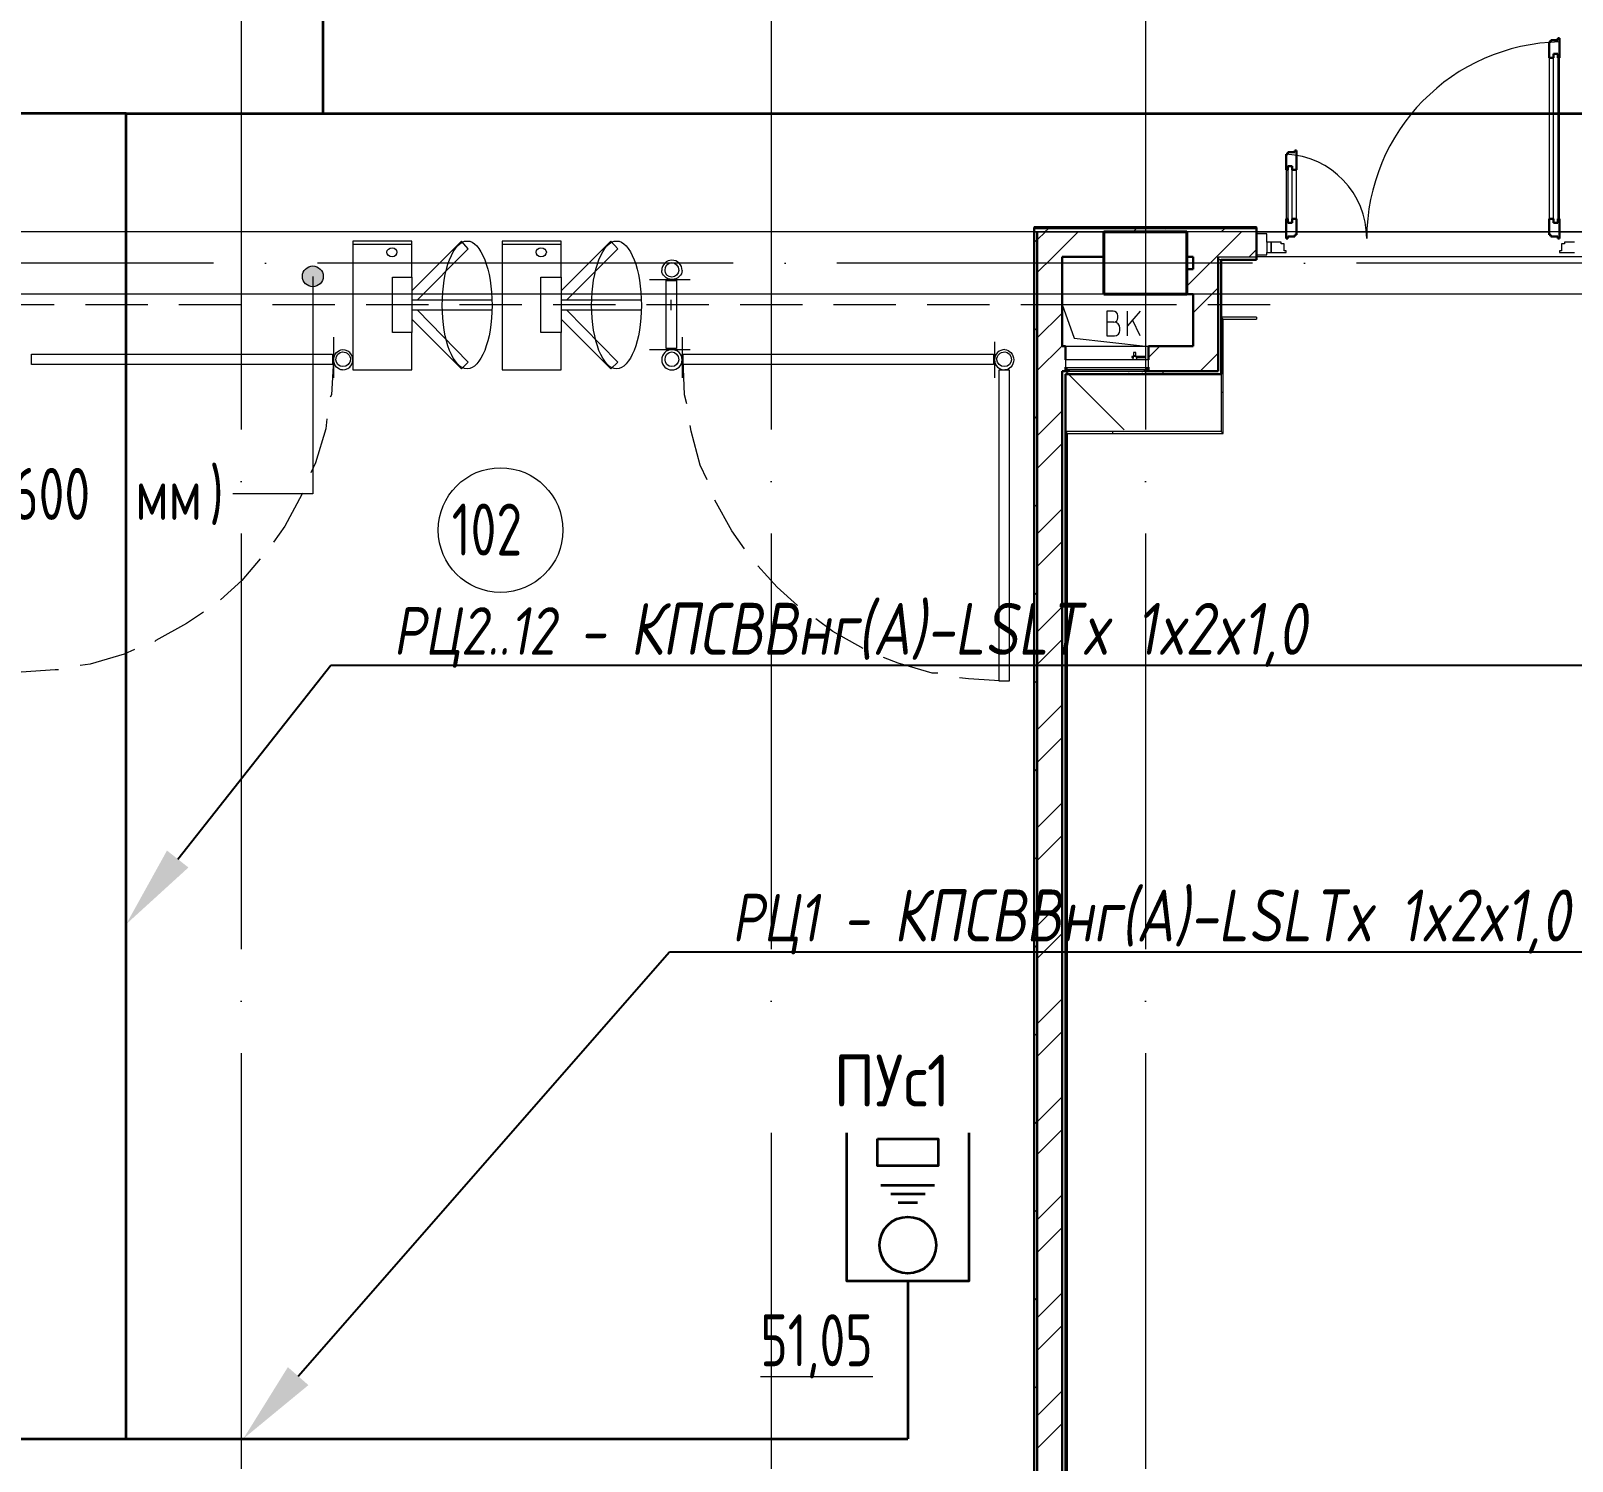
# Model space of a CAD drawing. Header units: millimetres. Extents: x -586848 to 520591, y -385801 to 675781.
# Drawn here: x -20525 to -13109, y -151448 to -144565 of the extents above; entities that cross this region are included whole.
import ezdxf
from ezdxf import colors
from ezdxf.entities.mleader import LeaderData, LeaderLine
from ezdxf.math import Vec2, Vec3

# ---------------------------------------------------------------- set-up
doc = ezdxf.new("R2010")
doc.units = ezdxf.units.MM
doc.set_wipeout_variables(frame=1)
for name, pattern in [('ADSK_Линия сетки', [25, 20, -2.5, 0, -2.5]), ('ADSK_Сверху', [450, 300, -150]), ('ADSK_Штриховая_ш3 п1_5', [4.5, 3, -1.5])]:
    doc.linetypes.add(name, pattern=pattern)
for name, color, linetype, lineweight in [('E-Безопасность-G', 153, 'Continuous', 35), ('PDF _Геометрия', 252, 'Continuous', 9), ('RC-Выноски', 7, 'Continuous', 0), ('Аннотация', 7, 'Continuous', 18), ('Витраж', 7, 'Continuous', 9), ('Двери', 252, 'Continuous', 9), ('Линии', 7, 'Continuous', 9), ('Марки помещений', 252, 'Continuous', 20), ('Маркировка Не АУ', 7, 'Continuous', 25), ('Несущие колонны', 252, 'Continuous', 18), ('Оборудование', 8, 'Continuous', 18), ('Ограждение', 252, 'Continuous', 9), ('Оси', 252, 'Continuous', 9), ('Перекрытие', 252, 'Continuous', 18), ('Стены наружные', 7, 'Continuous', 18), ('Стены штриховка', 7, 'Continuous', 9)]:
    doc.layers.add(name, color=color, linetype=linetype, lineweight=lineweight)
doc.layers.add('Двери открывание', color=7, linetype='Continuous', lineweight=9, true_color=0xc0c0c0)
doc.styles.add('GOST Common_3', font='', dxfattribs={"height": 3.5})
doc.styles.add('ISOCPEUR', font='isocpeur.ttf', dxfattribs={"width": 0.9, "height": 350})
doc.styles.add('RubezhCAD', font='', dxfattribs={"oblique": 10})
doc.styles.get('GOST Common_3').set_extended_font_data('GOST 2.304 type A')
doc.styles.get('RubezhCAD').set_extended_font_data('GOST type A')
pattern_1 = [(0, (-32119.8, 96), (0, 600), []), (90, (-32119.8, 96), (-600, 4e-14), [])]

# ---------------------------------------------------------------- blocks, each defined once
blk = doc.blocks.new('СЭС Панель')
at = {"color": 1}
blk.add_wipeout([(-588, 756), (0, 756), (0, 0), (-588, 0)], dxfattribs=at)
at = {"layer": 'E-Безопасность-G', "color": 1}
for p, q in [((-423.7, 462.4), (-165.7, 462.4)), ((-376.5, 420.4), (-210.7, 420.4)), ((-340.5, 378.4), (-247.5, 378.4))]:
    blk.add_line(p, q, dxfattribs=at)
for points in [[(-588, 756), (0, 756), (0, 0), (-588, 0)], [(-440.6, 685.4), (-147.4, 685.4), (-147.4, 555.6), (-440.6, 555.6)]]:
    blk.add_lwpolyline(points, close=True, dxfattribs=at)
blk.add_circle((-294, 173.3), 136.6, dxfattribs=at)
blk = doc.blocks.new('1 этаж')
at = {"layer": 'Аннотация', "lineweight": 9, "true_color": 0x636466}
h = blk.add_hatch(color=251, dxfattribs=at)
edge = h.paths.add_edge_path()
edge.add_arc((-32611.8, -14057.8), 50, 0, 360)
at = {"layer": 'Ограждение', "true_color": 0x636466}
h = blk.add_hatch(dxfattribs=at)
h.set_pattern_fill('FP_26', color=251, style=0, pattern_type=2)
h.set_pattern_definition(pattern_1)
h.paths.add_polyline_path([(-29140.8, -13823.7), (-28070.8, -13823.7), (-28070.8, -13818.7), (-29140.8, -13818.7)])
h = blk.add_hatch(dxfattribs=at)
h.set_pattern_fill('FP_25', color=251, style=0, pattern_type=2)
h.set_pattern_definition(pattern_1)
h.paths.add_polyline_path([(-28230.8, -14813.7), (-28230.8, -14263.7), (-28240.8, -14253.7), (-28240.8, -14803.7)])
h = blk.add_hatch(dxfattribs=at)
h.set_pattern_fill('FP_25', color=251, style=0, pattern_type=2)
h.set_pattern_definition(pattern_1)
h.paths.add_polyline_path([(-28980.8, -14813.7), (-28230.8, -14813.7), (-28240.8, -14803.7), (-28990.8, -14803.7)])
h = blk.add_hatch(dxfattribs=at)
h.set_pattern_fill('FP_25', color=251, style=0, pattern_type=2)
h.set_pattern_definition(pattern_1)
h.paths.add_polyline_path([(-28990.8, -20143.7), (-28980.8, -20143.7), (-28980.8, -20043.7), (-28990.8, -20043.7)])
h.paths.add_polyline_path([(-28990.8, -19963.7), (-28980.8, -19963.7), (-28980.8, -14813.7), (-28990.8, -14803.7), (-28990.8, -19852.1)])
at = {"color": 251, "lineweight": 18, "true_color": 0x636466}
for p, q in [((-29005.8, -14193.7), (-28948.3, -14354.9)), ((-29005.8, -14193.7), (-28605.8, -14193.7)), ((-28761.4, -14224.5), (-28791.4, -14224.5)), ((-28791.4, -14224.5), (-28791.4, -14344.5)), ((-28631.4, -14224.5), (-28691.4, -14296)), ((-28691.4, -14344.5), (-28691.4, -14224.5)), ((-28605.8, -14193.7), (-28605.8, -14393.7)), ((-28758, -14277.8), (-28791.4, -14277.8)), ((-28738, -14257.8), (-28738, -14247.8)), ((-28728, -14317.8), (-28728, -14307.8)), ((-28631.4, -14344.5), (-28667.3, -14267.3)), ((-28948.3, -14354.9), (-28605.8, -14393.7)), ((-28791.4, -14344.5), (-28754.7, -14344.5))]:
    blk.add_line(p, q, dxfattribs=at)
for centre, radius, start, end in [((-28761.4, -14247.8), 23.3, 0, 90), ((-28758, -14257.8), 20, 270, 0), ((-28758, -14307.8), 30, 0, 90), ((-28754.7, -14317.8), 26.7, 270, 0)]:
    blk.add_arc(centre, radius, start, end, dxfattribs=at)
at = {"layer": 'PDF _Геометрия', "color": 251, "true_color": 0x636466}
for p, q in [((-32136.1, -13903.9), (-32419.2, -13903.9)), ((-31417.3, -13903.9), (-31700.4, -13903.9)), ((-30992.6, -14072.7), (-30796.5, -14072.7)), ((-32136.1, -14170.7), (-31749.4, -14170.7)), ((-31749.4, -14219.7), (-32136.1, -14219.7)), ((-31417.3, -14170.7), (-31030.7, -14170.7)), ((-31030.7, -14219.7), (-31417.3, -14219.7)), ((-30889.1, -14170.7), (-30889.1, -14219.7)), ((-32511.8, -14350.4), (-32511.8, -14546.4)), ((-30834.6, -14350.4), (-30834.6, -14546.4)), ((-29331.8, -14372.2), (-29331.8, -14546.4)), ((-30992.6, -14410.3), (-30796.5, -14410.3))]:
    blk.add_line(p, q, dxfattribs=at)
at = {"layer": 'PDF _Геометрия', "color": 251, "true_color": 0x636466, "flags": 128}
for points in [[(-32136.1, -14061.8), (-32136.1, -13887.6), (-32419.2, -13887.6), (-32419.2, -14508.3), (-32136.1, -14508.3), (-32136.1, -14328.6), (-32228.6, -14328.6), (-32228.6, -14061.8), (-32136.1, -14061.8), (-32136.1, -14328.6)], [(-32108.8, -14170.7), (-31863.8, -13925.7), (-31896.5, -13887.6), (-32136.1, -14127.2)], [(-31417.3, -14061.8), (-31417.3, -13887.6), (-31700.4, -13887.6), (-31700.4, -14508.3), (-31417.3, -14508.3), (-31417.3, -14328.6), (-31515.3, -14328.6), (-31515.3, -14061.8), (-31417.3, -14061.8), (-31417.3, -14328.6)], [(-31390.1, -14170.7), (-31145, -13925.7), (-31177.7, -13887.6), (-31417.3, -14127.2)], [(-30861.9, -14404.9), (-30910.9, -14404.9), (-30910.9, -14078.2), (-30861.9, -14078.2), (-30861.9, -14404.9)], [(-32108.8, -14219.7), (-31863.8, -14470.2), (-31896.5, -14502.9), (-32136.1, -14263.3)], [(-31390.1, -14219.7), (-31145, -14470.2), (-31177.7, -14502.9), (-31417.3, -14263.3)], [(-33965.6, -14481.1), (-33965.6, -14432.1), (-32517.2, -14432.1), (-32517.2, -14481.1), (-33965.6, -14481.1)], [(-32511.8, -14459.3), (-32522.7, -14628.1), (-32528.1, -14639)], [(-30829.2, -14432.1), (-29337.2, -14432.1), (-29337.2, -14481.1), (-30829.2, -14481.1), (-30829.2, -14432.1)], [(-30812.9, -14671.7), (-30823.8, -14628.1), (-30829.2, -14459.3)], [(-29261, -14508.3), (-29261, -16005.8), (-29310, -16005.8), (-29310, -14508.3), (-29261, -14508.3)], [(-32544.4, -14742.5), (-32549.9, -14791.5), (-32598.9, -14954.8), (-32620.7, -15003.8)], [(-30714.9, -15036.5), (-30747.5, -14965.7), (-30791.1, -14802.4), (-30796.5, -14775.1)], [(-32658.8, -15101.9), (-32664.2, -15107.3), (-32745.9, -15259.8), (-32800.4, -15336)], [(-30535.2, -15368.7), (-30595.1, -15281.5), (-30676.7, -15134.5)], [(-32865.7, -15417.7), (-32952.8, -15521.1), (-33056.3, -15613.7)], [(-30279.2, -15640.9), (-30377.2, -15553.8), (-30469.8, -15450.3)], [(-33138, -15673.6), (-33219.6, -15728.1), (-33366.7, -15809.7), (-33372.1, -15815.2)], [(-29963.4, -15847.8), (-30110.4, -15766.2), (-30192.1, -15706.3)], [(-33470.1, -15853.3), (-33519.1, -15875.1), (-33682.5, -15924.1), (-33731.5, -15929.5)], [(-29604, -15967.6), (-29631.3, -15967.6), (-29794.6, -15918.6), (-29865.4, -15891.4)], [(-33835, -15951.3), (-33851.3, -15951.3), (-34014.6, -15962.2)], [(-29282.8, -16005.8), (-29457, -15994.9), (-29500.6, -15989.4)]]:
    blk.add_lwpolyline(points, dxfattribs=at)
at = {"layer": 'PDF _Геометрия', "color": 251, "true_color": 0x636466}
for centre, start, end in [((-30883.9, -14028.9), 89.76027, 180.23973), ((-30883.9, -14028.9), 89.76027, 180.23973), ((-30883.4, -14028.9), 359.76027, 90.23973), ((-30883.4, -14028.9), 359.76027, 90.23973), ((-32468, -14459.5), 269.76027, 90.23973), ((-32468, -14459.5), 269.76027, 90.23973), ((-30883.9, -14459.1), 89.76027, 180.23973), ((-30883.9, -14459.1), 89.76027, 180.23973), ((-30883.9, -14459.5), 179.76027, 270.23973), ((-30883.9, -14459.5), 179.76027, 270.23973), ((-30883.4, -14459.1), 359.76027, 90.23973), ((-30883.4, -14459.1), 359.76027, 90.23973), ((-30883.4, -14459.5), 269.76027, 0.23973), ((-30883.4, -14459.5), 269.76027, 0.23973), ((-29283, -14459.1), 89.76027, 180.23973), ((-29283, -14459.5), 179.76027, 270.23973)]:
    blk.add_arc(centre, 48.8, start, end, dxfattribs=at)
for points in [[(-32255.8, -13942), (-32255.8, -13931.1), (-32245, -13920.2), (-32228.6, -13920.2)], [(-32228.6, -13963.8), (-32245, -13963.8), (-32255.8, -13952.9), (-32255.8, -13942)], [(-32228.6, -13920.2), (-32217.7, -13920.2), (-32206.8, -13931.1), (-32206.8, -13942)], [(-32206.8, -13942), (-32206.8, -13952.9), (-32217.7, -13963.8), (-32228.6, -13963.8)], [(-31989, -14197.9), (-31989, -14023.7), (-31934.6, -13887.6), (-31869.2, -13887.6)], [(-31869.2, -13887.6), (-31803.9, -13887.6), (-31749.4, -14023.7), (-31749.4, -14197.9)], [(-31537.1, -13942), (-31537.1, -13931.1), (-31526.2, -13920.2), (-31515.3, -13920.2)], [(-31515.3, -13963.8), (-31526.2, -13963.8), (-31537.1, -13952.9), (-31537.1, -13942)], [(-31515.3, -13920.2), (-31499, -13920.2), (-31488.1, -13931.1), (-31488.1, -13942)], [(-31488.1, -13942), (-31488.1, -13952.9), (-31499, -13963.8), (-31515.3, -13963.8)], [(-31270.3, -14197.9), (-31270.3, -14023.7), (-31215.8, -13887.6), (-31150.5, -13887.6)], [(-31150.5, -13887.6), (-31085.1, -13887.6), (-31030.7, -14023.7), (-31030.7, -14197.9)], [(-30916.3, -14029.1), (-30916.3, -14007.4), (-30905.4, -13991), (-30883.7, -13991)], [(-30916.3, -14029.1), (-30916.3, -14007.4), (-30905.4, -13991), (-30883.7, -13991)], [(-30883.7, -13991), (-30867.3, -13991), (-30851, -14007.4), (-30851, -14029.1)], [(-30883.7, -13991), (-30867.3, -13991), (-30851, -14007.4), (-30851, -14029.1)], [(-30883.7, -14072.7), (-30910.9, -14072.7), (-30932.7, -14050.9), (-30932.7, -14029.1)], [(-30883.7, -14072.7), (-30910.9, -14072.7), (-30932.7, -14050.9), (-30932.7, -14029.1)], [(-30883.7, -14061.8), (-30905.4, -14061.8), (-30916.3, -14045.5), (-30916.3, -14029.1)], [(-30883.7, -14061.8), (-30905.4, -14061.8), (-30916.3, -14045.5), (-30916.3, -14029.1)], [(-30834.6, -14029.1), (-30834.6, -14050.9), (-30856.4, -14072.7), (-30883.7, -14072.7)], [(-30851, -14029.1), (-30851, -14045.5), (-30867.3, -14061.8), (-30883.7, -14061.8)], [(-30834.6, -14029.1), (-30834.6, -14050.9), (-30856.4, -14072.7), (-30883.7, -14072.7)], [(-30851, -14029.1), (-30851, -14045.5), (-30867.3, -14061.8), (-30883.7, -14061.8)], [(-31869.2, -14502.9), (-31934.6, -14502.9), (-31989, -14366.8), (-31989, -14197.9)], [(-31749.4, -14197.9), (-31749.4, -14366.8), (-31803.9, -14502.9), (-31869.2, -14502.9)], [(-31150.5, -14502.9), (-31215.8, -14502.9), (-31270.3, -14366.8), (-31270.3, -14197.9)], [(-31030.7, -14197.9), (-31030.7, -14366.8), (-31085.1, -14502.9), (-31150.5, -14502.9)], [(-32511.8, -14459.3), (-32511.8, -14432.1), (-32490, -14410.3), (-32468.2, -14410.3)], [(-32511.8, -14459.3), (-32511.8, -14432.1), (-32490, -14410.3), (-32468.2, -14410.3)], [(-32468.2, -14508.3), (-32490, -14508.3), (-32511.8, -14486.5), (-32511.8, -14459.3)], [(-32468.2, -14508.3), (-32490, -14508.3), (-32511.8, -14486.5), (-32511.8, -14459.3)], [(-32500.9, -14459.3), (-32500.9, -14437.5), (-32484.5, -14421.2), (-32468.2, -14421.2)], [(-32468.2, -14492), (-32484.5, -14492), (-32500.9, -14475.7), (-32500.9, -14459.3)], [(-32468.2, -14421.2), (-32446.4, -14421.2), (-32430.1, -14437.5), (-32430.1, -14459.3)], [(-32430.1, -14459.3), (-32430.1, -14475.7), (-32446.4, -14492), (-32468.2, -14492)], [(-30916.3, -14459.3), (-30916.3, -14437.5), (-30905.4, -14421.2), (-30883.7, -14421.2)], [(-30916.3, -14459.3), (-30916.3, -14437.5), (-30905.4, -14421.2), (-30883.7, -14421.2)], [(-30883.7, -14492), (-30905.4, -14492), (-30916.3, -14475.7), (-30916.3, -14459.3)], [(-30883.7, -14492), (-30905.4, -14492), (-30916.3, -14475.7), (-30916.3, -14459.3)], [(-30883.7, -14421.2), (-30867.3, -14421.2), (-30851, -14437.5), (-30851, -14459.3)], [(-30883.7, -14421.2), (-30867.3, -14421.2), (-30851, -14437.5), (-30851, -14459.3)], [(-30851, -14459.3), (-30851, -14475.7), (-30867.3, -14492), (-30883.7, -14492)], [(-30851, -14459.3), (-30851, -14475.7), (-30867.3, -14492), (-30883.7, -14492)], [(-29320.9, -14459.3), (-29320.9, -14437.5), (-29304.5, -14421.2), (-29282.8, -14421.2)], [(-29282.8, -14492), (-29304.5, -14492), (-29320.9, -14475.7), (-29320.9, -14459.3)], [(-29282.8, -14410.3), (-29261, -14410.3), (-29239.2, -14432.1), (-29239.2, -14459.3)], [(-29282.8, -14421.2), (-29266.4, -14421.2), (-29250.1, -14437.5), (-29250.1, -14459.3)], [(-29239.2, -14459.3), (-29239.2, -14486.5), (-29261, -14508.3), (-29282.8, -14508.3)], [(-29250.1, -14459.3), (-29250.1, -14475.7), (-29266.4, -14492), (-29282.8, -14492)]]:
    blk.add_open_spline(points, degree=3, dxfattribs=at)
at = {"layer": 'Аннотация', "color": 251, "lineweight": 9, "true_color": 0x636466}
for p, q in [((-32611.8, -14057.8), (-32611.8, -15104.6)), ((-32990.3, -15104.6), (-32996.4, -15104.6)), ((-32611.8, -15104.6), (-32990.3, -15104.6))]:
    blk.add_line(p, q, dxfattribs=at)
blk.add_circle((-32611.8, -14057.8), 50, dxfattribs=at)
at = {"layer": 'Витраж', "color": 251, "lineweight": 18, "true_color": 0x636466, "extrusion": (0, 0, -1)}
for p, q in [((-28020.8, -13853.7), (-28070.8, -13853.7)), ((-28070.8, -13853.7), (-28070.8, -13953.7)), ((-28020.8, -13893.7), (-28020.8, -13853.7)), ((-28070.8, -13953.7), (-28020.8, -13953.7)), ((-28020.8, -13953.7), (-28020.8, -13943.7))]:
    blk.add_line(p, q, dxfattribs=at)
at = {"layer": 'Двери', "color": 251, "lineweight": 30, "true_color": 0x636466}
for p, q in [((-26654.8, -12929.7), (-26662.8, -12929.7)), ((-26662.8, -12929.7), (-26662.8, -13005.7)), ((-26620.8, -12920.7), (-26654.8, -12920.7)), ((-26654.8, -12920.7), (-26654.8, -12929.7)), ((-26612.8, -12911.7), (-26620.8, -12911.7)), ((-26620.8, -12911.7), (-26620.8, -12920.7)), ((-26612.8, -13005.7), (-26612.8, -12911.7)), ((-26662.8, -13005.7), (-26642.8, -13005.7)), ((-26642.8, -13005.7), (-26642.8, -12987.7)), ((-26642.8, -12987.7), (-26621.8, -12987.7)), ((-26621.8, -12987.7), (-26621.8, -13005.7)), ((-26621.8, -13005.7), (-26612.8, -13005.7)), ((-27920.8, -13469.7), (-27928.8, -13469.7)), ((-27928.8, -13469.7), (-27928.8, -13545.7)), ((-27886.8, -13460.7), (-27920.8, -13460.7)), ((-27920.8, -13460.7), (-27920.8, -13469.7)), ((-27878.8, -13451.7), (-27886.8, -13451.7)), ((-27886.8, -13451.7), (-27886.8, -13460.7)), ((-27878.8, -13545.7), (-27878.8, -13451.7)), ((-27919.8, -13545.7), (-27928.8, -13545.7)), ((-27919.8, -13527.7), (-27919.8, -13545.7)), ((-27898.8, -13527.7), (-27919.8, -13527.7)), ((-27898.8, -13545.7), (-27898.8, -13527.7)), ((-27878.8, -13545.7), (-27898.8, -13545.7)), ((-27928.8, -13781.7), (-27928.8, -13875.7)), ((-27919.8, -13781.7), (-27928.8, -13781.7)), ((-27919.8, -13799.7), (-27919.8, -13781.7)), ((-27898.8, -13781.7), (-27898.8, -13799.7)), ((-27878.8, -13781.7), (-27898.8, -13781.7)), ((-27878.8, -13857.7), (-27878.8, -13781.7)), ((-26662.8, -13781.7), (-26662.8, -13857.7)), ((-26662.8, -13781.7), (-26642.8, -13781.7)), ((-26642.8, -13781.7), (-26642.8, -13799.7)), ((-26621.8, -13781.7), (-26612.8, -13781.7)), ((-26621.8, -13799.7), (-26621.8, -13781.7)), ((-26612.8, -13875.7), (-26612.8, -13781.7)), ((-27920.8, -13875.7), (-27920.8, -13866.7)), ((-27920.8, -13866.7), (-27886.8, -13866.7)), ((-27898.8, -13799.7), (-27919.8, -13799.7)), ((-27886.8, -13866.7), (-27886.8, -13857.7)), ((-27886.8, -13857.7), (-27878.8, -13857.7)), ((-26662.8, -13857.7), (-26654.8, -13857.7)), ((-26654.8, -13857.7), (-26654.8, -13866.7)), ((-26654.8, -13866.7), (-26620.8, -13866.7)), ((-26642.8, -13799.7), (-26621.8, -13799.7)), ((-26620.8, -13866.7), (-26620.8, -13875.7)), ((-27928.8, -13875.7), (-27920.8, -13875.7)), ((-26620.8, -13875.7), (-26612.8, -13875.7))]:
    blk.add_line(p, q, dxfattribs=at)
at = {"layer": 'Двери', "color": 251, "true_color": 0x636466}
for p, q in [((-26662.8, -13005.7), (-26662.8, -13781.7)), ((-26642.8, -13799.7), (-26642.8, -12987.7)), ((-26642.8, -12987.7), (-26621.8, -12987.7)), ((-26621.8, -12987.7), (-26621.8, -13799.7)), ((-26612.8, -13781.7), (-26612.8, -13005.7)), ((-27928.8, -13545.7), (-27928.8, -13781.7)), ((-27919.8, -13527.7), (-27919.8, -13799.7)), ((-27898.8, -13527.7), (-27919.8, -13527.7)), ((-27898.8, -13799.7), (-27898.8, -13527.7)), ((-27878.8, -13781.7), (-27878.8, -13545.7)), ((-27919.8, -13799.7), (-27898.8, -13799.7)), ((-26621.8, -13799.7), (-26642.8, -13799.7)), ((-28020.8, -13893.7), (-28020.8, -13943.7)), ((-28000.8, -13893.7), (-28020.8, -13893.7)), ((-28000.8, -13943.7), (-28000.8, -13893.7)), ((-27951.8, -13893.7), (-28000.8, -13893.7)), ((-28000.8, -13893.7), (-28000.8, -13943.7)), ((-27951.8, -13901.7), (-27951.8, -13893.7)), ((-27937.8, -13901.7), (-27951.8, -13901.7)), ((-27937.8, -13935.7), (-27937.8, -13901.7)), ((-27928.8, -13935.7), (-27937.8, -13935.7)), ((-27928.8, -13943.7), (-27928.8, -13935.7)), ((-26603.8, -13935.7), (-26612.8, -13935.7)), ((-26612.8, -13935.7), (-26612.8, -13943.7)), ((-26589.8, -13901.7), (-26603.8, -13901.7)), ((-26603.8, -13901.7), (-26603.8, -13935.7)), ((-26589.8, -13893.7), (-26589.8, -13901.7)), ((-26540.8, -13893.7), (-26589.8, -13893.7)), ((-28020.8, -13943.7), (-28000.8, -13943.7)), ((-28000.8, -13943.7), (-27928.8, -13943.7)), ((-26612.8, -13943.7), (-26540.8, -13943.7))]:
    blk.add_line(p, q, dxfattribs=at)
at = {"layer": 'Двери открывание', "color": 251, "true_color": 0x636466}
for centre, radius, start, end in [((-26594.8, -13875.7), 946, 91.09026, 180), ((-27946.8, -13875.7), 406, 0, 87.45896)]:
    blk.add_arc(centre, radius, start, end, dxfattribs=at)
at = {"layer": 'Линии', "color": 251, "linetype": 'ADSK_Сверху', "ltscale": 100, "true_color": 0x636466}
for p, q in [((-15050.8, -13843.7), (-48260.8, -13843.7)), ((-15050.8, -14143.7), (-48260.8, -14143.7))]:
    blk.add_line(p, q, dxfattribs=at)
at = {"layer": 'Линии', "color": 251, "linetype": 'ADSK_Штриховая_ш3 п1_5', "ltscale": 100, "true_color": 0x636466}
blk.add_line((-40455.8, -14193.7), (-27895.8, -14193.7), dxfattribs=at)
at = {"layer": 'Марки помещений', "color": 251, "true_color": 0x636466}
blk.add_circle((-31708.5, -15278.7), 300, dxfattribs=at)
at = {"layer": 'Несущие колонны', "color": 251, "lineweight": 40, "true_color": 0x636466}
for p, q in [((-28805.8, -13843.7), (-28405.8, -13843.7)), ((-28805.8, -14143.7), (-28805.8, -13843.7)), ((-28405.8, -13843.7), (-28805.8, -13843.7)), ((-28405.8, -13843.7), (-28405.8, -14143.7)), ((-28805.8, -13963.7), (-28805.8, -14143.7)), ((-28405.8, -14143.7), (-28405.8, -13963.7)), ((-28405.8, -14143.7), (-28805.8, -14143.7)), ((-28805.8, -14143.7), (-28405.8, -14143.7))]:
    blk.add_line(p, q, dxfattribs=at)
at = {"layer": 'Несущие колонны', "color": 251, "true_color": 0x636466}
for p, q in [((-28805.8, -13843.7), (-28805.8, -13963.7)), ((-28405.8, -13963.7), (-28405.8, -13843.7))]:
    blk.add_line(p, q, dxfattribs=at)
at = {"layer": 'Оборудование', "color": 251, "true_color": 0x636466}
for p, q in [((-28990.8, -14458.7), (-28990.8, -14495.1)), ((-28590.8, -14458.7), (-28990.8, -14458.7)), ((-28662.1, -14443.4), (-28670.4, -14443.4)), ((-28670.4, -14443.4), (-28670.4, -14448.4)), ((-28670.4, -14448.4), (-28662.1, -14448.4)), ((-28667, -14442.8), (-28667, -14458.7)), ((-28647.7, -14442.8), (-28667, -14442.8)), ((-28663.4, -14440.9), (-28665.4, -14442.8)), ((-28663.4, -14423.4), (-28663.4, -14440.9)), ((-28651.2, -14423.4), (-28663.4, -14423.4)), ((-28651.2, -14440.9), (-28663.4, -14440.9)), ((-28606.7, -14443.4), (-28652.5, -14443.4)), ((-28652.5, -14448.4), (-28606.7, -14448.4)), ((-28651.2, -14440.9), (-28651.2, -14423.4)), ((-28649.2, -14442.8), (-28651.2, -14440.9)), ((-28647.7, -14458.7), (-28647.7, -14442.8)), ((-28606.7, -14448.4), (-28606.7, -14443.4)), ((-28590.8, -14495.1), (-28590.8, -14458.7)), ((-28990.8, -14513.7), (-28708, -14796.6)), ((-28989.9, -14496), (-28591.7, -14496)), ((-28983.8, -14496), (-28983.8, -14505.8)), ((-28982.8, -14506.7), (-28598.8, -14506.7)), ((-28971.8, -14508.3), (-28971.8, -14513.7)), ((-28971.8, -14513.7), (-28609.8, -14513.7)), ((-28687.3, -14513.7), (-28687.3, -14515.7)), ((-28687.3, -14515.7), (-28683.3, -14515.7)), ((-28622.8, -14515.7), (-28683.3, -14515.7)), ((-28622.8, -14515.7), (-28618.8, -14515.7)), ((-28618.8, -14515.7), (-28618.8, -14513.7)), ((-28609.8, -14513.7), (-28609.8, -14508.3)), ((-28597.8, -14505.8), (-28597.8, -14496))]:
    blk.add_line(p, q, dxfattribs=at)
for points, knots in [([(-28990.8, -14495.1), (-28990.8, -14495.2), (-28990.8, -14495.4), (-28990.7, -14495.6), (-28990.5, -14495.8), (-28990.4, -14495.9), (-28990.2, -14496), (-28990.1, -14496), (-28990, -14496), (-28989.9, -14496)], [-1, -1, -1, -1, -0.833333, -0.666667, -0.5, -0.333333, -0.25, -0.166667, 0, 0, 0, 0]), ([(-28983.8, -14505.8), (-28983.8, -14505.9), (-28983.8, -14506), (-28983.7, -14506.2), (-28983.6, -14506.4), (-28983.4, -14506.5), (-28983.3, -14506.6), (-28983.2, -14506.7), (-28983.1, -14506.7), (-28982.9, -14506.7), (-28982.8, -14506.7)], [-1, -1, -1, -1, -0.833333, -0.666667, -0.541667, -0.416667, -0.333333, -0.25, -0.166667, 0, 0, 0, 0]), ([(-28973.3, -14506.7), (-28973.2, -14506.7), (-28973, -14506.8), (-28972.7, -14506.8), (-28972.6, -14506.9), (-28972.4, -14507), (-28972.2, -14507.2), (-28972.1, -14507.3), (-28972, -14507.5), (-28971.9, -14507.7), (-28971.8, -14507.9), (-28971.8, -14508.1), (-28971.8, -14508.3)], [-1, -1, -1, -1, -0.833333, -0.75, -0.666667, -0.583333, -0.5, -0.416667, -0.333333, -0.25, -0.166667, 0, 0, 0, 0]), ([(-28609.8, -14508.3), (-28609.8, -14508.1), (-28609.8, -14507.9), (-28609.7, -14507.7), (-28609.6, -14507.5), (-28609.5, -14507.3), (-28609.4, -14507.2), (-28609.2, -14507), (-28609, -14506.9), (-28608.9, -14506.8), (-28608.6, -14506.8), (-28608.4, -14506.7), (-28608.3, -14506.7)], [0, 0, 0, 0, 0.166667, 0.25, 0.333333, 0.416667, 0.5, 0.583333, 0.666667, 0.75, 0.833333, 1, 1, 1, 1]), ([(-28598.8, -14506.7), (-28598.7, -14506.7), (-28598.5, -14506.7), (-28598.4, -14506.7), (-28598.3, -14506.6), (-28598.2, -14506.5), (-28598, -14506.4), (-28597.9, -14506.2), (-28597.8, -14506), (-28597.8, -14505.9), (-28597.8, -14505.8)], [0, 0, 0, 0, 0.166667, 0.25, 0.333333, 0.416667, 0.541667, 0.666667, 0.833333, 1, 1, 1, 1]), ([(-28591.7, -14496), (-28591.6, -14496), (-28591.5, -14496), (-28591.4, -14496), (-28591.2, -14495.9), (-28591.1, -14495.8), (-28590.9, -14495.6), (-28590.8, -14495.4), (-28590.8, -14495.2), (-28590.8, -14495.1)], [0, 0, 0, 0, 0.166667, 0.25, 0.333333, 0.5, 0.666667, 0.833333, 1, 1, 1, 1])]:
    blk.add_open_spline(points, degree=3, knots=knots, dxfattribs=at)
at = {"layer": 'Ограждение', "color": 251, "true_color": 0x636466}
for p, q in [((-29140.8, -13823.7), (-29140.8, -13818.7)), ((-28070.8, -13818.7), (-29140.8, -13818.7)), ((-28070.8, -13818.7), (-28070.8, -13823.7)), ((-28070.8, -14253.7), (-28240.8, -14253.7)), ((-28240.8, -14253.7), (-28230.8, -14263.7)), ((-28230.8, -14263.7), (-28070.8, -14263.7)), ((-28230.8, -14813.7), (-28230.8, -14263.7)), ((-28070.8, -14253.7), (-28070.8, -14263.7)), ((-28240.8, -14528.7), (-28240.8, -14803.7)), ((-28240.8, -14803.7), (-28990.8, -14803.7)), ((-28990.8, -14803.7), (-28980.8, -14813.7)), ((-28980.8, -14813.7), (-28230.8, -14813.7)), ((-28980.8, -19963.7), (-28980.8, -14813.7)), ((-28240.8, -14803.7), (-28230.8, -14813.7))]:
    blk.add_line(p, q, dxfattribs=at)
at = {"layer": 'Оси', "color": 251, "linetype": 'ADSK_Линия сетки', "ltscale": 100, "true_color": 0x636466}
for p, q in [((-32955.8, 32206.9), (-32955.8, -33769.9)), ((-30405.8, 32206.9), (-30405.8, -33769.9)), ((-28605.8, 32206.9), (-28605.8, -33769.9)), ((4411.5, -13993.7), (-72528.1, -13993.7))]:
    blk.add_line(p, q, dxfattribs=at)
at = {"layer": 'Перекрытие', "color": 251, "ltscale": 100, "true_color": 0x636466}
for p, q in [((-29005.8, -14193.7), (-28605.8, -14193.7)), ((-28605.8, -14193.7), (-28605.8, -14393.7))]:
    blk.add_line(p, q, dxfattribs=at)
at = {"layer": 'Стены наружные', "color": 251, "lineweight": 30, "true_color": 0x636466}
for p, q in [((-29140.8, -13823.7), (-29140.8, -20128.7)), ((-28070.8, -13823.7), (-29140.8, -13823.7)), ((-29125.8, -20143.7), (-29125.8, -13843.7)), ((-28805.8, -13843.7), (-28405.8, -13843.7)), ((-28070.8, -13978.7), (-28070.8, -13823.7)), ((-29005.8, -13963.7), (-28805.8, -13963.7)), ((-29005.8, -14393.7), (-29005.8, -13963.7)), ((-28405.8, -13963.7), (-28375.8, -13963.7)), ((-28375.8, -13963.7), (-28375.8, -14023.7)), ((-28255.8, -13963.7), (-28255.8, -14513.7)), ((-28240.8, -13978.7), (-28070.8, -13978.7)), ((-28240.8, -14528.7), (-28240.8, -13978.7)), ((-28375.8, -14023.7), (-28405.8, -14023.7)), ((-28405.8, -14023.7), (-28405.8, -14143.7)), ((-28405.8, -14143.7), (-28375.8, -14143.7)), ((-28375.8, -14143.7), (-28375.8, -14393.7)), ((-28990.8, -14393.7), (-29005.8, -14393.7)), ((-28990.8, -14458.7), (-28990.8, -14393.7)), ((-28375.8, -14393.7), (-28590.8, -14393.7)), ((-28590.8, -14393.7), (-28590.8, -14458.7)), ((-29005.8, -19968.7), (-29005.8, -14513.7)), ((-28971.8, -14513.7), (-29005.8, -14513.7)), ((-28990.8, -14513.7), (-28990.8, -14495.4)), ((-28990.8, -19963.7), (-28990.8, -14528.7)), ((-28990.8, -14528.7), (-28240.8, -14528.7)), ((-28255.8, -14513.7), (-28609.8, -14513.7)), ((-28590.8, -14495.4), (-28590.8, -14513.7))]:
    blk.add_line(p, q, dxfattribs=at)
at = {"layer": 'Стены наружные', "color": 251, "linetype": 'Continuous', "lineweight": 9, "true_color": 0x636466}
for p, q in [((-29140.8, -13824.8), (-29139.7, -13823.7)), ((-29125.8, -13882.7), (-29086.9, -13843.7)), ((-29089, -13843.7), (-29074, -13828.7)), ((-29074, -13828.7), (-29069, -13823.7)), ((-29049.7, -13963.7), (-28929.7, -13843.7)), ((-29003.3, -13828.7), (-28998.3, -13823.7)), ((-28932.6, -13828.7), (-28927.6, -13823.7)), ((-28861.9, -13828.7), (-28856.9, -13823.7)), ((-28791.1, -13828.7), (-28786.1, -13823.7)), ((-28720.4, -13828.7), (-28715.4, -13823.7)), ((-28664.7, -13843.7), (-28649.7, -13828.7)), ((-28649.7, -13828.7), (-28644.7, -13823.7)), ((-28579, -13828.7), (-28574, -13823.7)), ((-28508.3, -13828.7), (-28503.3, -13823.7)), ((-28437.6, -13828.7), (-28432.6, -13823.7)), ((-28366.9, -13828.7), (-28361.9, -13823.7)), ((-28296.2, -13828.7), (-28291.2, -13823.7)), ((-28263.9, -13963.7), (-28143.9, -13843.7)), ((-28240.5, -13843.7), (-28225.5, -13828.7)), ((-28225.5, -13828.7), (-28220.5, -13823.7)), ((-28154.8, -13828.7), (-28149.8, -13823.7)), ((-28084, -13828.7), (-28079, -13823.7)), ((-29140.8, -13895.5), (-29125.8, -13880.5)), ((-28106.8, -13963.7), (-28070.8, -13927.7)), ((-29125.8, -14039.8), (-29049.7, -13963.7)), ((-28323.9, -14023.7), (-28263.9, -13963.7)), ((-28405.8, -14105.6), (-28323.9, -14023.7)), ((-28375.8, -14232.7), (-28286.8, -14143.7)), ((-28286.8, -14143.7), (-28255.8, -14112.7)), ((-29125.8, -14354.1), (-29005.8, -14234.1)), ((-29140.8, -14319.8), (-29125.8, -14304.8)), ((-29125.8, -14511.3), (-29005.8, -14391.3)), ((-28590.8, -14447.7), (-28536.8, -14393.7)), ((-28342.5, -14513.7), (-28255.8, -14427.1)), ((-28519.8, -14528.7), (-28519.8, -14513.7)), ((-29140.8, -14744.1), (-29125.8, -14729.1)), ((-29125.8, -14825.6), (-29005.8, -14705.6)), ((-29125.8, -14982.7), (-29005.8, -14862.7)), ((-29140.8, -15168.3), (-29125.8, -15153.3)), ((-29125.8, -15297.1), (-29005.8, -15177.1)), ((-29125.8, -15454.2), (-29005.8, -15334.2)), ((-29140.8, -15592.6), (-29125.8, -15577.6)), ((-29125.8, -15768.5), (-29005.8, -15648.5)), ((-29125.8, -15925.7), (-29005.8, -15805.7)), ((-29140.8, -16016.9), (-29125.8, -16001.9)), ((-29125.8, -16240), (-29005.8, -16120)), ((-29125.8, -16397.1), (-29005.8, -16277.1)), ((-29140.8, -16441.1), (-29125.8, -16426.1)), ((-29125.8, -16711.4), (-29005.8, -16591.4)), ((-29125.8, -16868.6), (-29005.8, -16748.6)), ((-29140.8, -16865.4), (-29125.8, -16850.4)), ((-29125.8, -17182.9), (-29005.8, -17062.9)), ((-29140.8, -17289.7), (-29125.8, -17274.7)), ((-29125.8, -17340.1), (-29005.8, -17220.1)), ((-29125.8, -17654.4), (-29005.8, -17534.4)), ((-29140.8, -17713.9), (-29125.8, -17698.9)), ((-29125.8, -17811.5), (-29005.8, -17691.5)), ((-29125.8, -18125.8), (-29005.8, -18005.8)), ((-29140.8, -18138.2), (-29125.8, -18123.2)), ((-29125.8, -18283), (-29005.8, -18163)), ((-29125.8, -18597.3), (-29005.8, -18477.3)), ((-29140.8, -18562.4), (-29125.8, -18547.4)), ((-29125.8, -18754.4), (-29005.8, -18634.4)), ((-29140.8, -18986.7), (-29125.8, -18971.7)), ((-29125.8, -19068.8), (-29005.8, -18948.8)), ((-29125.8, -19225.9), (-29005.8, -19105.9)), ((-29140.8, -19411), (-29125.8, -19396)), ((-29125.8, -19540.2), (-29005.8, -19420.2)), ((-29125.8, -19697.4), (-29005.8, -19577.4))]:
    blk.add_line(p, q, dxfattribs=at)
at = {"layer": 'Стены наружные', "color": 251, "true_color": 0x636466}
for p, q in [((-28805.8, -13963.7), (-28805.8, -13843.7)), ((-28405.8, -13843.7), (-28405.8, -13963.7)), ((-28070.8, -13843.7), (-27928.8, -13843.7)), ((-27878.8, -13843.7), (-26662.8, -13843.7)), ((-26612.8, -13843.7), (-23020.8, -13843.7)), ((-23030.8, -13963.7), (-28070.8, -13963.7)), ((-28990.8, -14393.7), (-28590.8, -14393.7))]:
    blk.add_line(p, q, dxfattribs=at)
at = {"layer": 'Стены штриховка', "color": 251, "true_color": 0x636466}
for p, q in [((-28070.8, -13828.7), (-29140.8, -13828.7)), ((-29140.8, -13843.7), (-28805.8, -13843.7)), ((-28070.8, -13843.7), (-28405.8, -13843.7)), ((-28255.8, -13963.7), (-28070.8, -13963.7)), ((-28240.8, -13978.7), (-28255.8, -13978.7))]:
    blk.add_line(p, q, dxfattribs=at)
at = {"layer": 'Аннотация', "color": 251, "true_color": 0x636466, "style": 'GOST Common_3', "width": 0.9}
for s, p in [('=600', (-34185.8, -15229.6)), (')', (-33108.2, -15229.6)), ('мм', (-33465.4, -15229.6))]:
    blk.add_text(s, height=250, dxfattribs=at).set_placement(p)
at = {"layer": 'Марки помещений', "color": 251, "true_color": 0x636466, "style": 'GOST Common_3', "width": 0.9}
for s, p in [('102', (-31943.4, -15401)), ('%%U51,05', (-30458.5, -19302.1))]:
    blk.add_text(s, height=250, dxfattribs=at).set_placement(p)

msp = doc.modelspace()

# ---------------------------------------------------------------- linework, layer by layer
at = {"layer": 'E-Безопасность-G', "color": 1}
for p, q in [((-19118.4, -144962.5), (-19118.4, -109486)), ((-20066.5, -144962.5), (-28753.1, -144962.5)), ((-20066.5, -151339.4), (-20066.5, -144962.5)), ((-20066.5, -144962.5), (-7916.7, -144962.5)), ((-21519.1, -151339.4), (-16305.4, -151339.4))]:
    msp.add_line(p, q, dxfattribs=at)

# ---------------------------------------------------------------- block references
msp.add_blockref('1 этаж', (13443.4, -131688.8))

# ---------------------------------------------------------------- leaders
at = {"layer": 'RC-Выноски', "linetype": 'Continuous', "ltscale": 15}
ml = msp.add_multileader_mtext('Standard', dxfattribs=at)
ml.set_content('{\\H0.91667x;Р1 - }КПСВВнг(А)-LSLTx 1x2x1,0', color=256, style='RubezhCAD')
ml.set_leader_properties()
ml.build(insert=Vec2(0, 0))
ml.multileader.update_dxf_attribs({"has_text_frame": 1, "text_left_attachment_type": 6, "text_right_attachment_type": 6, "dogleg_length": 2, "arrow_head_size": 400, "scale": 100})
ctx = ml.context
ctx.base_point, ctx.scale, ctx.char_height, ctx.arrow_head_size, ctx.landing_gap_size, ctx.plane_origin = Vec3(-16626.6, -143849.9), 100, 250, 400, 100, Vec3(-544516.8, -182566.5)
ctx.left_attachment, ctx.right_attachment, ctx.text_align_type = 6, 6, 2
notes = []
notes.append((ctx, [(1, (1, 1, 0), (-12192.2, -143849.9), (-1, 0), 200, [(0, [(-10764.1, -145096.4)], 0, [])])]))
ctx.mtext.insert, ctx.mtext.width, ctx.mtext.alignment, ctx.mtext.flow_direction = Vec3(-12492.2, -143549.9), 5324.915, 3, 5
ml = msp.add_multileader_mtext('Standard', dxfattribs=at)
ml.set_content('{\\H0.91667x;РЦ2..12 - }КПСВВнг(А)-LSLTx 1x2x1,0', color=256, style='RubezhCAD')
ml.set_leader_properties()
ml.build(insert=Vec2(0, 0))
ml.multileader.update_dxf_attribs({"has_text_frame": 1, "text_left_attachment_type": 6, "text_right_attachment_type": 6, "dogleg_length": 2, "arrow_head_size": 400, "scale": 100})
ctx = ml.context
ctx.base_point, ctx.scale, ctx.char_height, ctx.arrow_head_size, ctx.landing_gap_size, ctx.plane_origin = Vec3(-18881.5, -147617.5), 100, 250, 400, 100, Vec3(-546509.7, -186334)
ctx.left_attachment, ctx.right_attachment = 6, 6
notes.append((ctx, [(0, (1, 1, 0), (-19081.5, -147617.5), (1, 0), 200, [(0, [(-20066.5, -148864)], 0, [])])]))
ctx.mtext.insert, ctx.mtext.width, ctx.mtext.flow_direction = Vec3(-18781.5, -147317.5), 5324.915, 5
for ctx, leaders in notes:
    for number, flags, end, landing, length, lines in leaders:
        leader = LeaderData()
        leader.index, (leader.has_last_leader_line, leader.has_dogleg_vector, leader.attachment_direction) = number, flags
        leader.last_leader_point, leader.dogleg_vector, leader.dogleg_length = Vec3(end), Vec3(landing), length
        for number, points, colour, breaks in lines:
            line = LeaderLine()
            line.index, line.vertices, line.color, line.breaks = number, Vec3.list(points), colors.encode_raw_color(colour), breaks
            leader.lines.append(line)
        ctx.leaders.append(leader)

# ---------------------------------------------------------------- next in the draw order: block references
at = {"layer": 'E-Безопасность-G', "color": 1}
msp.add_blockref('СЭС Панель', (-16011.4, -150581.5), dxfattribs=at)

# ---------------------------------------------------------------- next in the draw order: linework, layer by layer
msp.add_line((-16305.4, -150581.5), (-16305.4, -151339.4), dxfattribs=at)

# ---------------------------------------------------------------- next in the draw order: texts
at = {"layer": 'Маркировка Не АУ', "insert": (-16381.8, -149616.3), "char_height": 250, "width": 1035.25, "attachment_point": 5, "style": 'ISOCPEUR', "bg_fill": 2}
msp.add_mtext('ПУс1', dxfattribs=at)

# ---------------------------------------------------------------- next in the draw order: leaders
at = {"layer": 'RC-Выноски', "linetype": 'Continuous', "ltscale": 15}
ml = msp.add_multileader_mtext('Standard', dxfattribs=at)
ml.set_content('{\\H0.91667x;РЦ1 - }КПСВВнг(А)-LSLTx 1x2x1,0', color=256, style='RubezhCAD')
ml.set_leader_properties()
ml.build(insert=Vec2(0, 0))
ml.multileader.update_dxf_attribs({"has_text_frame": 1, "text_left_attachment_type": 6, "text_right_attachment_type": 6, "dogleg_length": 2, "arrow_head_size": 400, "scale": 100})
ctx = ml.context
ctx.base_point, ctx.scale, ctx.char_height, ctx.arrow_head_size, ctx.landing_gap_size, ctx.plane_origin = Vec3(-17252.7, -148996.9), 100, 250, 400, 100, Vec3(-544946.4, -187713.4)
ctx.left_attachment, ctx.right_attachment = 6, 6
notes = []
notes.append((ctx, [(0, (1, 1, 0), (-17452.7, -148996.9), (1, 0), 200, [(0, [(-19502.4, -151339.4)], 0, [])])]))
ctx.mtext.insert, ctx.mtext.width, ctx.mtext.flow_direction = Vec3(-17152.7, -148696.9), 5324.915, 5
for ctx, leaders in notes:
    for number, flags, end, landing, length, lines in leaders:
        leader = LeaderData()
        leader.index, (leader.has_last_leader_line, leader.has_dogleg_vector, leader.attachment_direction) = number, flags
        leader.last_leader_point, leader.dogleg_vector, leader.dogleg_length = Vec3(end), Vec3(landing), length
        for number, points, colour, breaks in lines:
            line = LeaderLine()
            line.index, line.vertices, line.color, line.breaks = number, Vec3.list(points), colors.encode_raw_color(colour), breaks
            leader.lines.append(line)
        ctx.leaders.append(leader)

doc.saveas('drawing.dxf')
